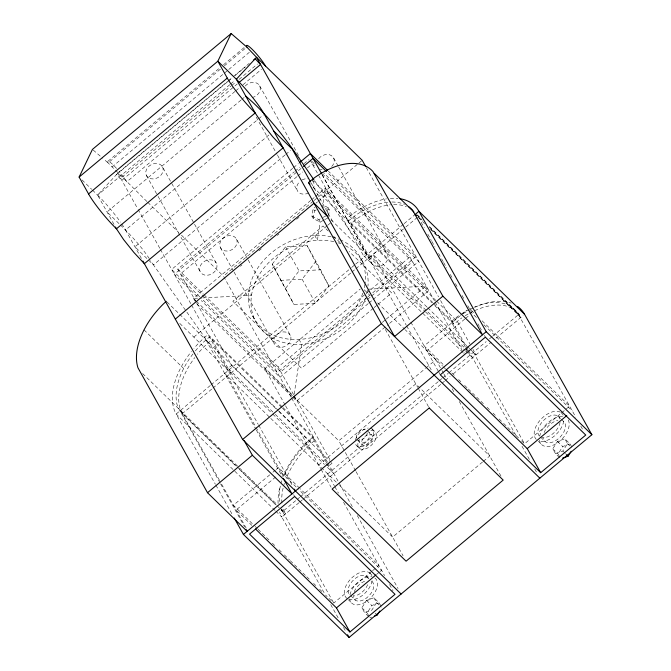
<?xml version="1.0" encoding="UTF-8"?>
<svg xmlns="http://www.w3.org/2000/svg" width="671" height="671" viewBox="0 0 671 671"><rect width="100%" height="100%" fill="white"/><g stroke="black" fill="none" stroke-linecap="round" stroke-linejoin="round"><path stroke-width="0.5" stroke-dasharray="3.35 2.52" d="M323.757 220.155L320.176 222.051L313.273 218.578L311.931 216.163L313.097 208.429L314.892 207.482M313.273 218.578L314.439 210.837L313.097 208.429M294.166 394.204L301.715 344.265L299.023 339.442M327.188 213.445L328.06 207.641L322.885 205.032M328.53 215.852L329.411 210.048L328.06 207.641M368.53 616.481L364.563 612.615L361.87 607.8L366.534 600.377L373.89 597.769L379.174 602.919L380.96 606.131M368.949 616.163L367.154 612.95L371.818 605.527L379.174 602.919M373.89 597.769L376.574 602.583L371.919 610.006L364.563 612.615M559.446 457.496L555.487 453.63L552.795 448.815L557.458 441.392L564.806 438.784L570.09 443.934L571.885 447.146M559.874 457.177L558.079 453.965L562.734 446.542L570.09 443.934M555.487 453.63L562.835 451.021L567.498 443.598L564.806 438.784M272.233 264.164L285.569 246.844L307.167 245.712L320.629 269.792L328.899 285.98L315.563 303.3L293.965 304.433L272.233 264.164L293.965 304.433M285.695 288.245L299.023 270.925L320.629 269.792M280.503 280.352L302.109 279.22L315.437 261.9L307.167 245.712M113.978 224.374L97.614 195.093L117.802 173.126L227.662 81.384M281.728 407.532L209.411 337.035L203.145 342.462A63.871 37.576 -45.7 0 0 194.716 351.696M282.474 408.262L315.085 440.05L308.819 445.477A63.871 37.576 -45.7 0 0 286.181 478.431M108.014 161.208L219.476 68.123M223.485 64.777L245.141 46.702M220.382 69.172L108.115 162.919L103.409 158.859M224.391 65.825L246.844 47.071M111.99 167.004L223.451 73.927M224.257 73.256L249.914 51.826M228.467 80.713L232.476 77.366M233.273 76.695L249.31 63.309M227.167 82.13L116.502 174.535L117.333 175.517A13.688 1.904 50.1 0 0 121.837 180.348L237.316 83.925M227.972 81.459L231.981 78.113M235.185 75.429L245.611 66.723M92.439 190.052L97.614 195.093L229.927 84.605M230.732 83.942L234.741 80.587M121.954 177.169L231.009 86.106M231.814 85.435L235.823 82.088M239.035 79.404L257.479 64.005M235.001 91.449L126.744 181.841A15.45 2.147 50.1 0 0 119.019 171.231M235.806 90.778L239.01 88.094M243.019 84.747L261.464 69.348M240.956 100.122L107.033 211.952L119.614 224.215M241.753 99.459L244.16 97.446M141.396 258.369L125.527 229.985L257.84 119.497M258.645 118.826L263.46 114.808M268.87 135.014L134.946 246.836L153.441 264.869L228.157 370.585M284.957 155.043L153.441 264.869L150.673 260.692M285.754 154.38L290.568 150.363M292.724 168.337L171.633 269.448L200.117 297.211M293.529 167.666L298.335 163.649M196.293 302.311L177.748 269.13L294.267 171.826M295.072 171.155L299.895 167.129M303.913 163.774L308.735 159.748M301.027 168.463L174.326 274.263L198.306 297.647M296.959 176.641L180.44 273.944L280.822 371.809L370.828 296.649M297.765 175.97L302.587 171.944M307.41 167.918L312.233 163.892L315.974 167.54M310.799 200.403L193.474 298.377L195.714 302.386M311.604 199.732L314.816 197.048M315.622 196.377L325.267 188.325L425.657 286.19L428.35 291.004L388.97 323.883M291.172 397.274L223.477 276.142L313.29 201.141M314.087 200.47L358.197 163.64M358.993 162.969L362.206 160.294M240.361 266.286L241.971 264.944M258.847 250.853L261.262 248.84M277.333 235.42L278.935 234.07M296.616 219.308L299.031 217.295M315.907 203.204L317.509 201.862M318.314 201.191L327.96 193.139L325.267 188.325L322.508 206.576L329.411 210.048M193.818 337.11L326.936 225.951M327.733 225.28L330.946 222.604M348.14 221.195L354.548 216.028A63.871 37.576 -45.7 0 1 390.967 202.038M196.804 303.225L231.579 365.452L228.106 368.345L274.556 413.63M463.015 352.535L363.372 255.399L366.844 252.506L467.226 350.363L463.762 353.265M210.275 385.523L176.137 414.032L215.391 484.269M211.08 384.852L350.849 268.132M351.654 267.469L354.858 264.785M355.664 264.114L403.33 224.315M404.118 223.653L415.215 214.393M219.576 480.511L182.244 413.713L212.12 388.769M212.917 388.098L351.084 272.72M351.889 272.049L355.102 269.373M355.898 268.702L405.041 227.67M405.838 226.999L417.848 216.968M285.133 405.016L264.819 368.664L360.327 288.916M293.613 394.682L278.138 366.995L409.931 256.934L323.774 172.95M367.121 297.463L277.308 372.464L200.864 297.941M367.926 296.792L369.528 295.458M372.732 292.774L416.037 256.616L328.354 171.139M371.633 295.978L412.615 261.757L322.717 174.116M368.211 303.619L280 377.278L201.308 300.566M369.008 302.948L372.22 300.272M373.017 299.601L418.729 261.43L327.297 172.296M373.336 308.257L301.514 368.228L232.829 301.271L323.003 225.968L328.228 231.067M374.133 307.586L377.32 304.919M378.117 304.257L391.688 292.925L349.13 251.44M382.26 322.424L385.473 319.74M386.278 319.069L425.657 286.19L367.607 289.235M292.808 397.408L296.557 401.057L388.165 324.554M269.776 474.833L233.391 505.221L254.368 525.67M272.938 472.191L275.311 470.212M276.1 469.549L278.473 467.57L299.451 488.018M460.524 315.546L424.139 345.926L443.623 364.915M461.321 314.884L466.857 310.262M275.63 477.006L236.083 510.035L251.81 525.368M464.802 319.044L426.831 350.748L442.566 366.081M465.59 318.381L469.549 315.076M355.555 470.765L338.788 440.772L425.473 368.396M426.27 367.725L435.898 359.681L405.267 329.822M318.658 464.986L415.768 383.896L489.738 456.003L483.313 461.371M333.269 602.164L282.634 511.57L296.49 500.004M297.287 499.341L299.694 497.328M300.491 496.666L438.649 381.296M439.446 380.625L441.853 378.62M442.659 377.949L448.27 373.261M449.067 372.59L486.207 341.581M489.411 338.905L491.809 336.901M492.615 336.238L518.473 314.632L429.323 227.729M298.981 502.705L281.812 517.047L325.141 594.581M299.769 502.051L302.143 500.063M302.94 499.4L441.292 383.871M442.088 383.2L444.496 381.195M445.301 380.524L450.107 376.506M453.319 373.831L491.247 342.151M496.054 338.142L523.103 315.555M482.516 462.034L392.627 537.102L338.083 483.925M371.742 571.373L333.781 603.078L325.536 595.051M372.539 570.719L378.863 565.435L300.205 488.748M521.535 440.872L524.529 443.791L560.914 413.411M561.711 412.749L569.62 406.14L481.216 319.966M376.808 574.208L379.182 572.229M379.971 571.566L381.556 570.249L299.149 489.914M314.439 210.837L316.234 209.889M311.931 216.163L318.826 219.643L322.415 217.748M323.305 217.278L326.894 215.383M324.655 219.685L328.236 217.79M369.847 617.765L371.684 617.119M197.618 298.159L193.474 298.377L195.722 300.566M202.801 297.89L251.516 295.332L248.824 290.509M93.227 150.069L102.629 158.188M417.454 214.913L421.95 219.3M429.44 226.605L518.238 313.164L520.881 317.408L430.589 229.381M416.506 214.561L421.749 219.669M429.239 226.974L519.539 315.001M418.083 216.775L422.579 221.153M418.603 217.698L424.592 223.544M473.726 312.661L469.23 308.283L467.184 304.617M476.418 317.475L471.923 313.097L469.675 309.079M483.908 324.781L572.313 410.962M311.789 161.266L315.529 164.915M558.046 416.079L560.688 418.654M561.35 419.3L563.33 421.229A13.688 8.052 -45.7 0 1 558.364 438.717A13.688 8.052 -45.7 0 1 543.233 438.012M327.96 193.139L428.35 291.004M311.981 179.669L435.907 300.474M436.662 301.204L457.278 321.308L469.952 343.98M432.887 302.638L346.706 218.62A68.442 40.268 -45.7 0 1 386.504 198.859M433.642 303.367L452.371 321.635A68.442 40.268 -45.7 0 1 459.341 316.276M312.996 186.932L431.688 302.646M434.691 305.565L453.814 324.21L460.222 319.044A63.871 37.576 -45.7 0 1 461.883 317.895M567.498 443.598L571.466 447.465M426.941 307.008L373.001 254.418L410.333 321.224M427.687 307.737L466.647 345.716M467.393 346.446L469.641 348.635M470.388 349.365L476.033 354.858L472.988 349.423M331.071 219.82L424.969 311.361M425.716 312.09L464.676 350.069M465.422 350.799L472.56 357.76M557.458 441.392L562.734 446.542M562.835 451.021L564.823 452.95M565.477 453.596L566.802 454.888M552.795 448.815L558.079 453.965M540.7 437.249L545.322 441.753M333.453 236.158L341.665 244.16M538.36 441.308L542.319 445.175M451.86 372.95L454.854 375.869M458.603 379.526L460.851 381.715M464.6 385.364L467.595 388.291M468.341 389.021L484.076 404.353M487.071 407.28L490.065 410.199M493.068 413.118L495.315 415.307M499.056 418.964L502.805 422.613M503.552 423.342L518.54 437.953M443.313 366.811L445.561 369M364.177 289.755L370.149 295.584M377.622 302.864L404.521 329.092M116.561 168.429A15.45 2.147 50.1 0 0 114.187 165.913L112.023 163.825A15.45 2.147 50.1 0 0 108.115 162.919L146.991 201.585M147.746 202.315L178.486 232.283M181.48 235.202L223.477 276.142M371.986 428.861L374.628 431.445M366.995 430.354L371.625 434.858M357.333 439.975L362.617 445.125M177.748 269.13L203.221 293.957M203.967 294.686L278.138 366.995M356.972 445.972L359.614 448.547M82.08 179.954L91.701 189.331M120.352 224.936C131.331 235.596 141.782 246.987 150.128 259.862M196.469 301.296L292.363 394.783M264.819 368.664L292.464 395.613M293.21 396.343L338.788 440.772M196.913 303.921L292.061 396.678M282.172 406.794L207.976 334.468A68.442 40.268 -45.7 0 0 193.902 348.442M282.919 407.523L313.642 437.484A68.442 40.268 -45.7 0 0 283.531 476.938M167.062 302.034L278.255 410.434M279.002 411.164L311.612 442.952M231.579 365.452L278.029 410.727M278.775 411.466L330.467 461.858M275.311 414.359L328.496 466.211L331.969 463.317L330.434 460.566M179.761 323.405L272.007 413.328M272.753 414.066L324.445 464.458M327.448 467.377L333.831 473.6M224.693 373.487L270.036 417.689M270.782 418.419L337.337 483.195M144.03 329.897L183.661 368.522M281.166 472.384L298.402 489.184M369.545 572.799L372.187 575.374M366.542 576.221L369.184 578.796M142.604 373.546L238.826 467.343M239.572 468.073L277.031 504.584M276.88 505.531L285.51 513.952L284.168 511.545L281.526 508.97L282.868 511.377M376.574 602.583L381.203 607.096M179.836 410.937L236.418 466.093M237.173 466.831L276.125 504.802M182.244 413.713L236.184 466.295M239.186 469.214L275.89 505.003M281.141 510.111L282.634 511.57M275.068 510.472L176.137 414.032A68.442 40.268 -45.7 0 1 191.394 351.503M275.815 511.201L281.812 517.047A68.442 40.268 -45.7 0 1 279.622 511.956M366.534 600.377L371.818 605.527M375.215 613.227L377.203 615.164M350.698 595.68L355.32 600.184M361.87 607.8L367.154 612.95M348.358 599.74L352.317 603.606M255.114 526.399L257.362 528.589M258.109 529.318L269.348 540.272M272.342 543.191L275.345 546.119M279.086 549.767L281.334 551.956M284.336 554.883L289.578 559.991M290.325 560.721L306.06 576.062M306.806 576.792L309.801 579.71M313.55 583.359L315.798 585.557M319.547 589.205L322.541 592.124M314.464 180.566L366.886 254.745M518.473 314.632L575.802 417.203M580.784 426.119L583.275 430.581M518.238 314.833L515.596 310.589A63.871 37.576 -45.7 0 0 474.498 307.016M421.153 222.26L424.223 227.754M427.804 234.162L431.386 240.562M431.898 241.476L434.967 246.97M438.54 253.378L441.099 257.949M441.61 258.863L443.145 261.615M443.657 262.529L446.727 268.014M450.308 274.422L452.355 278.079M455.424 283.573L457.974 288.144M462.067 295.466L464.114 299.132M477.903 323.799L479.396 326.475M479.899 327.364L481.392 330.04M484.387 335.391L485.376 337.178M473.39 352.283L524.529 443.791M366.265 167.565L438.532 296.876M440.57 300.507L467.997 349.599M468.501 350.488L516.402 436.2M522.013 446.24L530.165 460.834M534.753 469.037L537.303 473.6M465.355 347.024L451.172 321.635L457.58 316.469A63.871 37.576 -45.7 0 1 460.918 314.213M465.867 347.93L467.385 350.648M467.897 351.554L469.918 355.185M409.931 256.934L434.607 301.103M435.118 302.017L462.227 350.514M333.613 157.953L338.184 166.131M338.687 167.045L387.444 254.284A9.126 7.272 -29.2 0 1 378.209 266.278A9.126 7.272 -29.2 0 1 372.48 255.064A9.126 7.272 -29.2 0 1 387.444 254.284M435.898 359.681L441.484 369.679M441.996 370.585L443.523 373.311M444.026 374.225L446.567 378.763M452.153 388.761L454.183 392.392M459.266 401.484L501.203 476.519M410.845 322.139L438.297 371.256M438.8 372.153L440.293 374.829M369.528 257.32L350.782 223.77L357.19 218.603A63.871 37.576 -45.7 0 1 390.539 204.814M322.197 174.779L406.148 324.982M406.651 325.888L431.629 370.585M322.046 174.661L371.306 262.806M309.985 159.874L363.372 255.399M361.065 258.838L363.757 263.653M259.643 85.846L299.761 157.635M311.084 182.856L332.548 221.262M385.297 329.369L417.756 387.461M418.259 388.358L428.727 407.087M318.826 219.643L320.176 222.051L317.417 240.302L314.724 235.487M256.205 117.09L277.022 154.347M277.534 155.253L297.337 190.69M315.437 261.9L328.899 285.98M285.569 246.844L299.023 270.925M302.109 279.22L315.563 303.3M236.502 239.052A9.126 7.272 -29.2 0 1 227.268 251.046A9.126 7.272 -29.2 0 1 221.531 239.832A9.126 7.272 -29.2 0 1 236.502 239.052L247.674 259.04M248.178 259.945L290.333 335.374A9.126 7.272 -29.2 0 1 281.099 347.368A9.126 7.272 -29.2 0 1 275.37 336.154A9.126 7.272 -29.2 0 1 290.333 335.374M356.058 471.671L403.095 555.831M220.365 247.574L233.567 271.201M234.078 272.107L274.196 343.896M252.682 316.091L255.366 320.914M294.124 395.596L329.922 459.652M293.864 396.242L296.557 401.057M162.533 166.936A9.126 7.272 -29.2 0 1 153.29 178.939A9.126 7.272 -29.2 0 1 147.561 167.725A9.126 7.272 -29.2 0 1 162.533 166.936L194.02 223.275M194.523 224.189L216.364 263.258A9.126 7.272 -29.2 0 1 207.129 275.261A9.126 7.272 -29.2 0 1 201.401 264.047A9.126 7.272 -29.2 0 1 216.364 263.258M291.684 398.18L327.247 461.816M327.742 462.696L352.694 507.351M357.282 515.563L398.062 588.534M326.626 462.864L312.443 437.475L306.177 442.902A63.871 37.576 -45.7 0 0 283.539 475.856M327.138 463.77L331.189 471.025M327.725 473.927L334.368 485.821M334.879 486.735L338.461 493.143M343.577 502.294L384.55 575.601M389.532 584.516L393.021 590.765M285.645 405.921L320.646 468.551M321.149 469.448L331.113 487.289M146.395 175.458L157.568 195.454M158.079 196.36L200.226 271.789M230.799 373.16L212.053 339.61L205.787 345.037A63.871 37.576 -45.7 0 0 197.358 354.28M117.802 173.126L137.589 208.53M138.1 209.444L159.95 248.538M160.453 249.444L191.084 304.248M191.596 305.162L258.234 424.407M258.746 425.322L292.397 485.519M227.335 376.062L283.657 476.846M293.63 494.678L294.628 496.465M205.938 339.937L255.785 429.13M256.297 430.036L282.298 476.561M330.753 604.613L338.905 619.207M343.493 627.419L346.043 631.973M182.478 413.512L180.214 408.958A63.871 37.576 -45.7 0 1 194.816 357.534M221.623 484.168L246.551 528.765M220.113 483.003L177.572 406.383A63.871 37.576 -45.7 0 1 194.07 352.51M220.625 483.908L244.58 526.785M215.903 485.175L232.72 515.278M283.237 509.398L284.168 511.545M312.342 180.642A9.126 7.272 -29.2 0 1 313.449 187.997M308.71 192.904A9.126 7.272 -29.2 0 1 297.84 191.503A9.126 7.272 -29.2 0 1 300.122 181.279M302.101 179.954A9.126 7.272 -29.2 0 1 308.769 178.838M245.167 86.039A9.126 7.272 -29.2 0 1 259.325 85.301A9.126 7.272 -29.2 0 1 252.682 97.463M318.641 158.742A9.126 7.272 -29.2 0 1 331.457 155.622A9.126 7.272 -29.2 0 1 331.407 166.844M322.181 169.813A9.126 7.272 -29.2 0 1 320.21 169.142M97.614 195.093A31.94 4.445 50.1 0 1 120.512 222.16M121.828 224.055A31.94 4.445 50.1 0 1 125.527 229.985M345.389 245.745A61.304 48.832 -29.2 0 1 367.976 286.114M367.456 290.199A61.304 48.832 -29.2 0 1 366.626 294.091M365.469 297.991A61.304 48.832 -29.2 0 1 289.679 343.737A61.304 48.832 -29.2 0 1 255.383 282.097A61.304 48.832 -29.2 0 1 334.158 241.711M338.075 242.785A61.304 48.832 -29.2 0 1 340.91 243.766M340.054 239.698A61.304 48.832 -29.2 0 1 365.066 283.38M364.915 284.42A61.304 48.832 -29.2 0 1 363.934 289.276M362.776 293.177A61.304 48.832 -29.2 0 1 286.987 338.922A61.304 48.832 -29.2 0 1 252.699 277.282A61.304 48.832 -29.2 0 1 331.474 236.897M332.455 237.131A61.304 48.832 -29.2 0 1 339.14 239.321M561.048 412.657A18.251 10.736 -45.7 0 1 563.64 416.607A18.251 10.736 -45.7 0 0 539.803 435.773M563.749 421.12A18.251 10.736 -45.7 0 1 539.719 441.191M536.314 439.421A18.251 10.736 -45.7 0 1 540.256 420.038A18.251 10.736 -45.7 0 1 560.243 412.162M463.309 313.6A68.442 40.268 -45.7 0 1 469.255 310.077M470.17 309.591A68.442 40.268 -45.7 0 1 473.818 307.763M474.733 307.335A68.442 40.268 -45.7 0 1 511.185 303.124M465.238 315.722A63.871 37.576 -45.7 0 1 468.626 313.734M469.474 313.265A63.871 37.576 -45.7 0 1 518.238 313.164M391.973 202.021A63.871 37.576 -45.7 0 1 404.529 204.387M390.354 198.398A68.442 40.268 -45.7 0 1 397.928 198.44M461.757 313.676A63.871 37.576 -45.7 0 1 468.543 309.784M469.39 309.356A63.871 37.576 -45.7 0 1 471.092 308.526M393.609 204.613A63.871 37.576 -45.7 0 1 406.383 206.634M568.203 419.903A18.251 10.736 -45.7 0 1 557.853 442.55A18.251 10.736 -45.7 0 1 539.534 440.184M544.114 432.527A13.688 8.052 -45.7 0 1 557.928 420.373M539.501 436.15A13.688 8.052 -45.7 0 1 545.003 419.115A13.688 8.052 -45.7 0 1 559.991 419.04M560.075 422.428A13.688 8.052 -45.7 0 1 542.051 437.475M278.104 503.577A68.442 40.268 -45.7 0 1 280.268 486.081M347.033 598.457A17.11 10.065 -45.7 0 1 352.678 577.077A17.11 10.065 -45.7 0 1 371.977 576.506M372.078 580.734A17.11 10.065 -45.7 0 1 349.549 599.547M281.954 503.091A63.871 37.576 -45.7 0 1 283.338 487.154M283.85 485.242A63.871 37.576 -45.7 0 1 284.429 483.313M279.421 501.463A63.871 37.576 -45.7 0 1 280.696 484.579M281.208 482.667A63.871 37.576 -45.7 0 1 281.786 480.738M374.829 577.949A17.11 10.065 -45.7 0 1 368.622 599.807A17.11 10.065 -45.7 0 1 349.708 598.935M349.952 594.8A17.11 10.065 -45.7 0 1 371.331 576.699M371.826 581.371A12.548 7.381 -45.7 0 1 366.425 598.071A12.548 7.381 -45.7 0 1 353.365 595.194M354.213 591.73A12.548 7.381 -45.7 0 1 366.869 580.583M348.752 593.592A12.548 7.381 -45.7 0 1 355.865 578.025A12.548 7.381 -45.7 0 1 368.463 579.652M367.649 584.676A12.548 7.381 -45.7 0 1 354.162 595.94M368.983 432.283A6.844 4.026 -45.7 0 1 366.5 441.032A6.844 4.026 -45.7 0 1 358.926 440.679M370.308 428.14A11.407 6.71 -45.7 0 1 368.941 442.441A11.407 6.71 -45.7 0 1 355.227 442.852M355.445 439.899A11.407 6.71 -45.7 0 1 368.228 428.039M367.347 432.887A6.844 4.026 -45.7 0 1 358.339 440.411M356.284 438.104A6.844 4.026 -45.7 0 1 359.153 431.83A6.844 4.026 -45.7 0 1 365.334 429.272M370.87 430.614A11.407 6.71 -45.7 0 1 375.399 439.681A11.407 6.71 -45.7 0 1 362.407 449.402A11.407 6.71 -45.7 0 1 359.388 439.211M366.265 445.292A6.844 4.026 -45.7 0 0 372.321 435.647A6.844 4.026 -45.7 0 0 362.768 439.035A6.844 4.026 -45.7 0 0 366.265 445.292"/><path stroke-width="1.01" d="M231.168 33.55L217.849 61.22L236.343 79.253L255.19 112.963L262.378 123.808L272.594 136.574L283.103 147.846L144.374 263.695L133.864 252.422L123.649 239.656L116.46 228.811A31.94 4.445 50.1 0 1 88.547 193.927L79.119 177.069L92.439 149.398L231.168 33.55L246.844 47.071L256.532 57.278L362.206 160.294L365.762 166.651M379.786 611.038L377.203 615.164L374.443 616.137M562.608 458.134L568.119 456.171L571.231 451.222M166.316 301.304L163.523 303.829A63.871 37.576 -45.7 0 0 137.941 367.75L207.507 492.715L247.129 531.34L246.114 529.52M79.119 177.069L217.849 61.22L227.276 78.079A31.94 4.445 50.1 0 0 255.19 112.963L116.46 228.811L115.462 227.033M88.547 193.927L227.276 78.079M253.63 60.029L255.232 58.687L256.062 59.669A13.688 1.904 50.1 0 0 260.566 64.5L238.918 82.583M299.937 162.307L310.363 153.6L327.599 170.409M303.435 166.458L313.055 158.415L326.551 171.566M442.877 296.171L394.556 336.515L308.509 182.562L314.925 177.404A63.871 37.576 -45.7 0 1 372.933 171.516L442.877 296.171L482.499 334.795L412.564 210.149A63.871 37.576 -45.7 0 0 408.907 206.861M175.324 319.077L314.053 203.238L328.111 216.934M401.124 594.011L242.617 439.488L381.346 323.64L264.257 114.137A31.94 4.445 50.1 0 0 236.343 79.253L256.532 57.278L321.694 173.864M207.507 492.715L252.355 455.257L244.21 440.679M517.584 306.446A68.442 40.268 -45.7 0 1 524.588 314.313L591.881 434.716L349.105 637.45L243.43 534.435L486.207 331.709L418.914 211.298A68.442 40.268 -45.7 0 0 399.924 198.7M349.926 631.981L249.537 534.116L294.628 496.465L395.018 594.33L349.926 631.981L336.473 607.901L376.02 574.871M540.683 472.694L440.293 374.829L485.376 337.178L585.766 435.043L540.683 472.694L527.221 448.605L566.769 415.584M524.588 314.313L418.914 211.298L415.215 214.393L416.532 215.676M374.242 173.353L413.864 211.986M245.762 96.104C273.508 119.639 293.462 150.027 313.86 179.711M486.207 331.709L591.881 434.716M273.676 130.996L292.17 149.021L310.572 181.942M308.509 182.562L310.01 184.022M566.802 454.888L568.119 456.171M446.316 369.738L527.221 448.605M381.346 323.64L539.853 478.163M252.355 455.257L291.986 493.89L283.321 478.381M255.559 529.025L336.473 607.901M294.435 489.167L295.45 490.996M142.881 261.036L242.617 439.488M347.57 634.716L349.105 637.45M234.254 518.02L243.43 534.435M246.844 47.071A15.45 2.147 50.1 0 1 252.917 50.065A15.45 2.147 50.1 0 1 265.473 66.001M429.222 407.976L332.111 489.067L406.081 561.182L503.191 480.084L429.222 407.976"/></g></svg>
